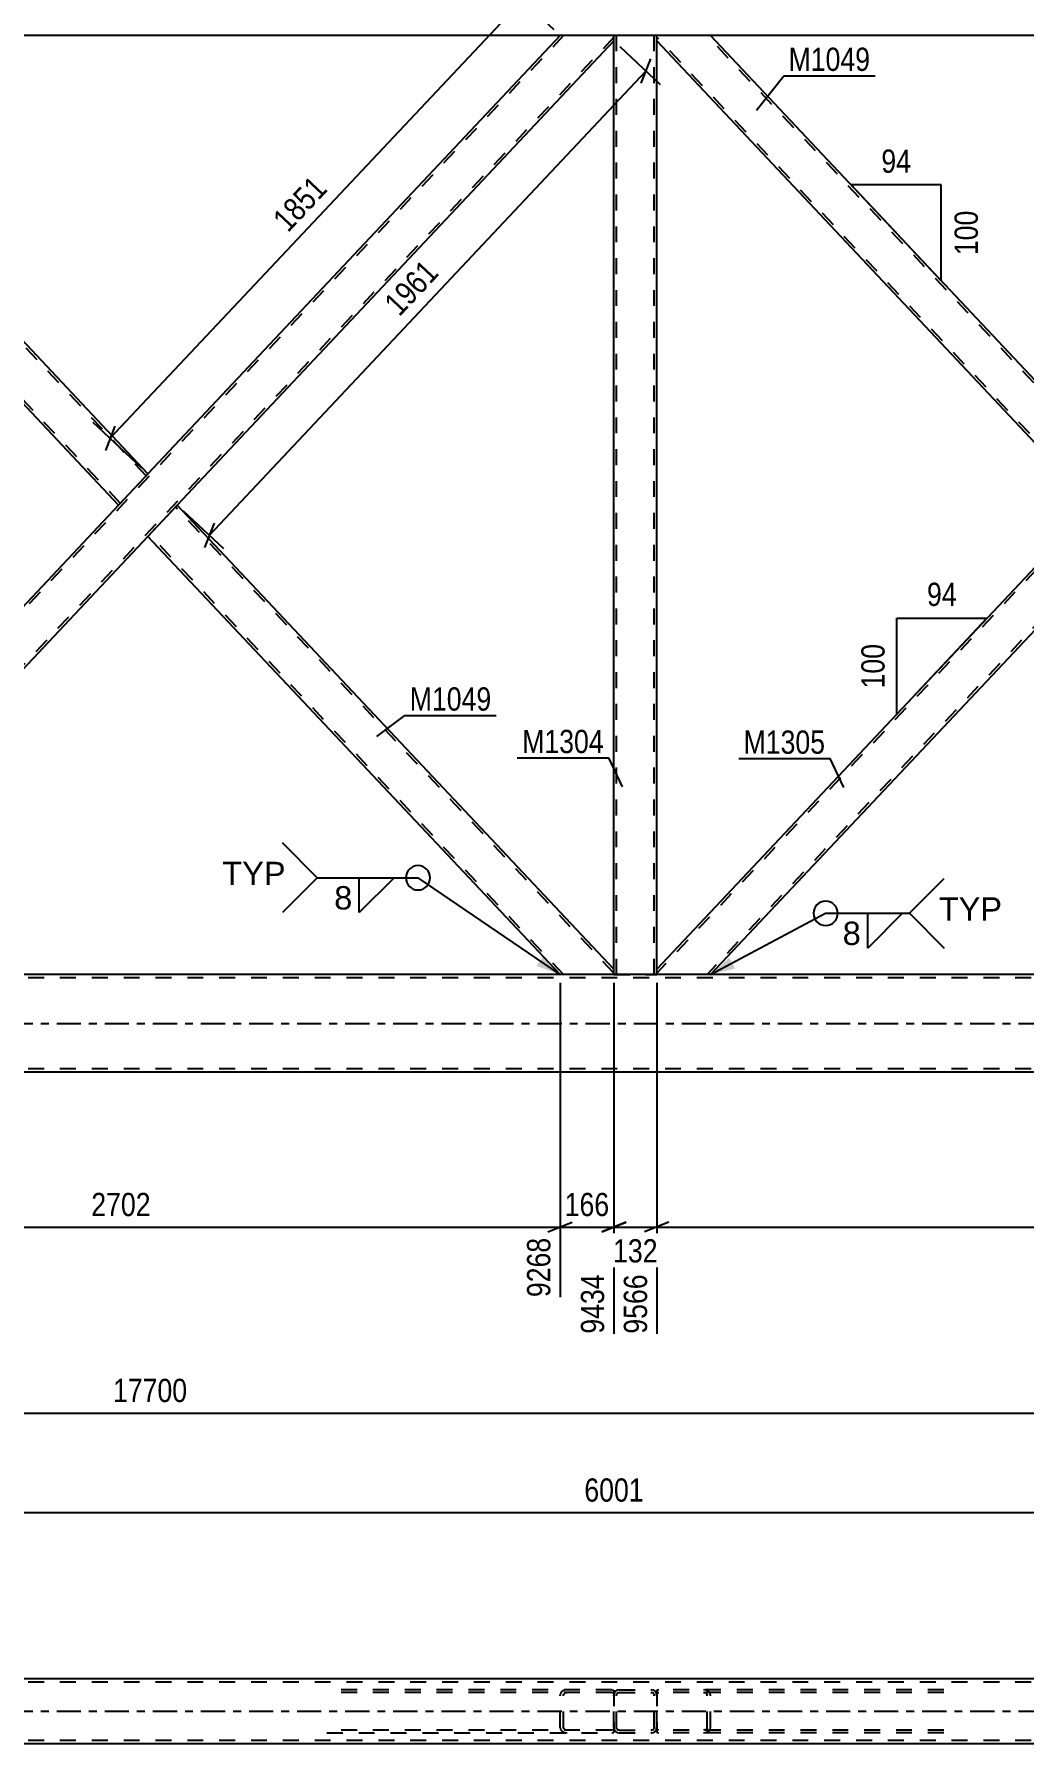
# Model space of a CAD drawing. Header units: millimetres. Extents: x -89 to 752, y -432 to 162.
# Drawn here: x 265 to 386.8, y -216.3 to -5.8 of the extents above; entities that cross this region are included whole.
import ezdxf

# ---------------------------------------------------------------- set-up
doc = ezdxf.new("R2010")
doc.units = ezdxf.units.MM
doc.linetypes.add('DXK_LINE_DOT2', pattern=[3.9198, 1.9599, -1.9599])
doc.linetypes.add('DXK_LINE_DOT3', pattern=[5.9187, 2.979, -0.9799, 0.9799, -0.9799])
doc.styles.add('Arial', font='ARIAL.TTF', dxfattribs={"height": 0.2})
doc.styles.add('Arial Narrow', font='ARIALN.TTF', dxfattribs={"height": 0.2})

# ---------------------------------------------------------------- blocks, each defined once
blk = doc.blocks.new('Part-761544115-1978 - 1657')
at = {"color": 2, "linetype": 'Continuous'}
for p, q in [((341.64, -6.66), (341.64, -6)), ((399, -59.95), (348.27, -6)), ((395.38, -63.8), (341.64, -6.66)), ((398.56, -60.41), (395.38, -63.8)), ((399, -59.95), (398.56, -60.41))]:
    blk.add_line(p, q, dxfattribs=at)
at = {"color": 7, "linetype": 'DXK_LINE_DOT2'}
for p, q in [((348.27, -6), (341.64, -6)), ((395.6, -63.57), (341.64, -6.19)), ((398.78, -60.18), (347.83, -6)), ((398.97, -59.98), (398.56, -60.41)), ((395.6, -63.57), (395.61, -63.55))]:
    blk.add_line(p, q, dxfattribs=at)
blk = doc.blocks.new('Part-761544115-1838 - 1657')
at = {"color": 2, "linetype": 'Continuous'}
blk.add_line((461.4, -6), (0, -6), dxfattribs=at)
blk = doc.blocks.new('Part-761544115-1853 - 1657')
at = {"color": 7, "linetype": 'DXK_LINE_DOT2'}
for p, q in [((587.64, -122), (-40, -122)), ((587.64, -133.2), (-40, -133.2))]:
    blk.add_line(p, q, dxfattribs=at)
at = {"color": 2, "linetype": 'Continuous'}
for p, q in [((452.5, -121.6), (225.5, -121.6)), ((587.64, -133.6), (-35.2, -133.6))]:
    blk.add_line(p, q, dxfattribs=at)
at = {"color": 7, "linetype": 'DXK_LINE_DOT3'}
blk.add_line((-40, -127.6), (587.64, -127.6), dxfattribs=at)
blk = doc.blocks.new('Part-761544115-1983 - 1657')
at = {"color": 2, "linetype": 'Continuous'}
for p, q in [((221.64, -6.66), (221.64, -6)), ((279, -59.95), (228.27, -6)), ((275.38, -63.8), (221.64, -6.66)), ((278.56, -60.41), (275.38, -63.8)), ((279, -59.95), (278.56, -60.41))]:
    blk.add_line(p, q, dxfattribs=at)
at = {"color": 7, "linetype": 'DXK_LINE_DOT2'}
for p, q in [((228.27, -6), (221.64, -6)), ((275.6, -63.57), (221.64, -6.19)), ((278.78, -60.18), (227.83, -6)), ((278.97, -59.98), (278.56, -60.41)), ((275.6, -63.57), (275.61, -63.55))]:
    blk.add_line(p, q, dxfattribs=at)
blk = doc.blocks.new('Part-761544115-2034 - 1657')
at = {"color": 7, "linetype": 'DXK_LINE_DOT2'}
for p, q in [((341.64, -6), (336.36, -6)), ((336.36, -6.66), (336.36, -6)), ((336.68, -121.6), (336.68, -6)), ((341.32, -121.6), (341.32, -6)), ((341.64, -6.66), (341.64, -6)), ((336.36, -121.6), (336.36, -120.94)), ((336.36, -121.6), (341.64, -121.6)), ((341.64, -121.6), (341.64, -120.94))]:
    blk.add_line(p, q, dxfattribs=at)
at = {"color": 2, "linetype": 'Continuous'}
for p, q in [((336.36, -120.94), (336.36, -6.66)), ((341.64, -120.94), (341.64, -6.66))]:
    blk.add_line(p, q, dxfattribs=at)
blk = doc.blocks.new('Part-761544115-2064 - 1657')
at = {"color": 2, "linetype": 'Continuous'}
for p, q in [((282.62, -63.8), (279, -67.65)), ((336.36, -120.94), (282.62, -63.8)), ((329.73, -121.6), (279, -67.65)), ((336.36, -121.6), (336.36, -120.94))]:
    blk.add_line(p, q, dxfattribs=at)
at = {"color": 7, "linetype": 'DXK_LINE_DOT2'}
for p, q in [((336.36, -121.41), (282.4, -64.03)), ((279.22, -67.42), (279.24, -67.4)), ((330.17, -121.6), (279.22, -67.42)), ((336.36, -121.6), (329.73, -121.6))]:
    blk.add_line(p, q, dxfattribs=at)
blk = doc.blocks.new('Part-761544115-2079 - 1657')
at = {"color": 7, "linetype": 'DXK_LINE_DOT2'}
for p, q in [((450.17, -6), (341.64, -121.41)), ((456.36, -6.19), (347.83, -121.6)), ((456.36, -6), (449.73, -6)), ((399, -59.95), (395.38, -63.8)), ((402.62, -63.8), (399, -67.65)), ((348.27, -121.6), (341.64, -121.6))]:
    blk.add_line(p, q, dxfattribs=at)
at = {"color": 2, "linetype": 'Continuous'}
for p, q in [((449.73, -6), (399, -59.95)), ((456.36, -6.66), (456.36, -6)), ((456.36, -6.66), (402.62, -63.8)), ((395.38, -63.8), (341.64, -120.94)), ((399, -67.65), (348.27, -121.6)), ((341.64, -121.6), (341.64, -120.94))]:
    blk.add_line(p, q, dxfattribs=at)
blk = doc.blocks.new('Part-761544115-2089 - 1657')
at = {"color": 7, "linetype": 'DXK_LINE_DOT2'}
for p, q in [((330.17, -6), (221.64, -121.41)), ((336.36, -6.19), (227.83, -121.6)), ((336.36, -6), (329.73, -6)), ((279, -59.95), (275.38, -63.8)), ((282.62, -63.8), (279, -67.65)), ((222.47, -120.06), (221.64, -120.94)), ((221.64, -121.6), (221.64, -120.94)), ((228.27, -121.6), (221.64, -121.6))]:
    blk.add_line(p, q, dxfattribs=at)
at = {"color": 2, "linetype": 'Continuous'}
for p, q in [((329.73, -6), (279, -59.95)), ((336.36, -6.66), (336.36, -6)), ((336.36, -6.66), (282.62, -63.8)), ((275.38, -63.8), (222.47, -120.06)), ((279, -67.65), (228.27, -121.6))]:
    blk.add_line(p, q, dxfattribs=at)
blk = doc.blocks.new('Part-761544115-5424 - 5387')
at = {"color": 7, "linetype": 'DXK_LINE_DOT2'}
for p, q in [((587.64, -208.29), (-23.51, -208.29)), ((587.64, -208.69), (-40, -208.69)), ((587.64, -215.89), (-40, -215.89))]:
    blk.add_line(p, q, dxfattribs=at)
at = {"color": 2, "linetype": 'Continuous'}
for p, q in [((456.49, -208.29), (221.51, -208.29)), ((456.47, -216.29), (221.52, -216.29))]:
    blk.add_line(p, q, dxfattribs=at)
at = {"color": 7, "linetype": 'DXK_LINE_DOT3'}
blk.add_line((-40, -212.29), (587.64, -212.29), dxfattribs=at)
blk = doc.blocks.new('Part-761544115-5537 - 5387')
at = {"color": 7, "linetype": 'DXK_LINE_DOT2'}
for p, q in [((336.41, -210.04), (336.36, -210.29)), ((336.36, -214.29), (336.36, -210.29)), ((336.68, -210.29), (336.7, -210.17)), ((336.68, -214.29), (336.68, -210.29)), ((337, -209.65), (336.76, -209.7)), ((336.88, -209.99), (337, -209.97)), ((337, -209.65), (341, -209.65)), ((337, -209.97), (341, -209.97)), ((341.24, -209.7), (341, -209.65)), ((341, -209.97), (341.12, -209.99)), ((341.3, -210.17), (341.32, -210.29)), ((341.32, -214.29), (341.32, -210.29)), ((341.64, -210.29), (341.59, -210.04)), ((341.64, -214.29), (341.64, -210.29)), ((336.36, -214.29), (336.41, -214.53)), ((336.7, -214.41), (336.68, -214.29)), ((337, -214.61), (336.88, -214.58)), ((337, -214.61), (341, -214.61)), ((341.12, -214.58), (341, -214.61)), ((341.32, -214.29), (341.3, -214.41)), ((341.59, -214.53), (341.64, -214.29)), ((336.76, -214.88), (337, -214.93)), ((337, -214.93), (341, -214.93)), ((341, -214.93), (341.24, -214.88))]:
    blk.add_line(p, q, dxfattribs=at)
for centre, radius, start, end in [((337, -210.29), 0.64, 112.5, 157.5), ((337, -210.29), 0.32, 112.5, 157.5), ((341, -210.29), 0.32, 22.5, 67.5), ((341, -210.29), 0.64, 22.5, 67.5), ((337, -214.29), 0.64, 202.5, 247.5), ((337, -214.29), 0.32, 202.5, 247.5), ((341, -214.29), 0.32, 292.5, 337.5), ((341, -214.29), 0.64, 292.5, 337.5)]:
    blk.add_arc(centre, radius, start, end, dxfattribs=at)
blk = doc.blocks.new('Part-761544115-5541 - 5387')
at = {"color": 7, "linetype": 'DXK_LINE_DOT2'}
for p, q in [((336.1, -209.65), (301.03, -209.65)), ((336.1, -209.97), (301.03, -209.97)), ((329.8, -210.04), (329.73, -210.29)), ((329.73, -214.29), (329.73, -210.29)), ((330.17, -210.29), (330.21, -210.17)), ((330.17, -214.29), (330.17, -210.29)), ((330.61, -209.65), (330.28, -209.7)), ((330.44, -209.99), (330.61, -209.97)), ((336.1, -209.65), (336.36, -209.69)), ((336.1, -209.97), (336.27, -209.99)), ((336.27, -209.99), (336.36, -210.04)), ((336.36, -209.69), (336.36, -214.89)), ((336.1, -214.61), (301.03, -214.61)), ((329.73, -214.29), (329.8, -214.53)), ((330.21, -214.41), (330.17, -214.29)), ((330.61, -214.61), (330.44, -214.58)), ((336.27, -214.58), (336.1, -214.61)), ((336.36, -214.54), (336.27, -214.58)), ((301.03, -214.93), (336.1, -214.93)), ((330.28, -214.88), (330.61, -214.93)), ((336.1, -214.93), (336.36, -214.89))]:
    blk.add_line(p, q, dxfattribs=at)
for centre, radius, start, end in [((330.48, -210.47), 0.802, 104.5547, 147.5896), ((330.54, -210.38), 0.401, 104.5547, 147.5896), ((330.48, -214.1), 0.802, 212.4104, 255.4453), ((330.54, -214.2), 0.401, 212.4104, 255.4453)]:
    blk.add_arc(centre, radius, start, end, dxfattribs=at)
blk = doc.blocks.new('Part-761544115-5542 - 5387')
at = {"color": 7, "linetype": 'DXK_LINE_DOT2'}
for p, q in [((341.9, -209.65), (341.64, -209.69)), ((341.64, -209.69), (341.64, -214.89)), ((341.64, -210.04), (341.73, -209.99)), ((341.73, -209.99), (341.9, -209.97)), ((376.97, -209.65), (341.9, -209.65)), ((376.97, -209.97), (341.9, -209.97)), ((347.72, -209.7), (347.39, -209.65)), ((347.39, -209.97), (347.56, -209.99)), ((347.79, -210.17), (347.83, -210.29)), ((347.83, -214.29), (347.83, -210.29)), ((348.27, -210.29), (348.2, -210.04)), ((348.27, -214.29), (348.27, -210.29)), ((341.73, -214.58), (341.64, -214.54)), ((341.9, -214.61), (341.73, -214.58)), ((376.97, -214.61), (341.9, -214.61)), ((347.56, -214.58), (347.39, -214.61)), ((347.83, -214.29), (347.79, -214.41)), ((348.2, -214.53), (348.27, -214.29)), ((341.64, -214.89), (341.9, -214.93)), ((376.97, -214.93), (341.9, -214.93)), ((347.39, -214.93), (347.72, -214.88))]:
    blk.add_line(p, q, dxfattribs=at)
for centre, radius, start, end in [((347.46, -210.38), 0.401, 32.4104, 75.4453), ((347.52, -210.47), 0.802, 32.4104, 75.4453), ((347.46, -214.2), 0.401, 284.5547, 327.5896), ((347.52, -214.1), 0.802, 284.5547, 327.5896)]:
    blk.add_arc(centre, radius, start, end, dxfattribs=at)
blk = doc.blocks.new('StraightDimension-761544115-9787 - 1657')
at = {"color": 7, "linetype": 'Continuous'}
for p, q in [((329.73, -122.6), (329.73, -161.3)), ((336.36, -122.6), (336.36, -165.8)), ((328.23, -153.28), (331.23, -152.08)), ((329.73, -152.68), (336.36, -152.68)), ((337.86, -152.08), (334.86, -153.28))]:
    blk.add_line(p, q, dxfattribs=at)
at = {"color": 0}
blk.add_wipeout([(336.39, -151.93), (336.39, -147.73), (329.7, -147.73), (329.7, -151.93)], dxfattribs=at)
at = {"color": 0, "linetype": 'Continuous'}
blk.add_wipeout([(335.76, -157.88), (331.56, -157.88), (331.56, -166.4), (335.76, -166.4)], dxfattribs=at)
at = {"color": 3, "style": 'Arial Narrow'}
blk.add_text('166', height=2.863, dxfattribs=at).set_placement((330.3, -151.33))
at = {"color": 3, "linetype": 'Continuous', "style": 'Arial Narrow'}
blk.add_text('9434', height=2.863, rotation=90.0002, dxfattribs=at).set_placement((335.16, -165.8))
blk = doc.blocks.new('AngleDimension-761544115-10365 - 1657')
at = {"color": 7, "linetype": 'Continuous'}
for p, q in [((371.18, -77.72), (382.28, -77.72)), ((371.18, -89.53), (382.28, -77.72)), ((371.18, -89.53), (371.18, -77.72)), ((380.02, -80.13), (382.28, -77.72))]:
    blk.add_line(p, q, dxfattribs=at)
at = {"color": 0}
for points in [[(379.16, -76.82), (379.16, -72.62), (374.3, -72.62), (374.3, -76.82)], [(370.28, -80.28), (366.08, -80.28), (366.08, -86.97), (370.28, -86.97)]]:
    blk.add_wipeout(points, dxfattribs=at)
at = {"color": 3, "style": 'Arial Narrow'}
blk.add_text('94', height=2.863, dxfattribs=at).set_placement((374.9, -76.22))
blk.add_text('100', height=2.863, rotation=90.0002, dxfattribs=at).set_placement((369.68, -86.37))
blk = doc.blocks.new('StraightDimension-761544115-10080 - 1657')
at = {"color": 7, "linetype": 'Continuous'}
for p, q in [((329, -5.31), (323.01, 0.32)), ((274.35, -55.58), (325.09, -1.63)), ((324.49, -3.13), (325.68, -0.13)), ((278.27, -59.26), (272.28, -53.62)), ((274.94, -54.07), (273.76, -57.08))]:
    blk.add_line(p, q, dxfattribs=at)
at = {"color": 0}
blk.add_wipeout([(302.09, -24.99), (299.03, -22.11), (293.2, -28.31), (296.26, -31.19)], dxfattribs=at)
at = {"color": 3, "style": 'Arial Narrow'}
blk.add_text('1851', height=2.863, rotation=46.7591, dxfattribs=at).set_placement((296.23, -30.34))
blk = doc.blocks.new('StraightDimension-761544115-9785 - 1657')
at = {"color": 7, "linetype": 'Continuous'}
for p, q in [((341.64, -122.6), (341.64, -165.8)), ((449.73, -122.6), (449.73, -163.13)), ((343.14, -152.08), (340.14, -153.28)), ((341.64, -152.68), (449.73, -152.68)), ((448.23, -153.28), (451.23, -152.08))]:
    blk.add_line(p, q, dxfattribs=at)
at = {"color": 0}
blk.add_wipeout([(399.94, -151.93), (399.94, -147.73), (391.43, -147.73), (391.43, -151.93)], dxfattribs=at)
at = {"color": 0, "linetype": 'Continuous'}
blk.add_wipeout([(449.13, -153.38), (444.93, -153.38), (444.93, -163.73), (449.13, -163.73)], dxfattribs=at)
at = {"color": 3, "style": 'Arial Narrow'}
blk.add_text('2702', height=2.863, dxfattribs=at).set_placement((392.03, -151.33))
at = {"color": 3, "linetype": 'Continuous', "style": 'Arial Narrow'}
blk.add_text('12268', height=2.863, rotation=90.0002, dxfattribs=at).set_placement((448.53, -163.13))
blk = doc.blocks.new('StraightDimension-761544115-9786 - 1657')
at = {"color": 7, "linetype": 'Continuous'}
for p, q in [((336.36, -122.6), (336.36, -165.8)), ((341.64, -122.6), (341.64, -165.8)), ((334.86, -153.28), (337.86, -152.08)), ((336.36, -152.68), (341.64, -152.68)), ((343.14, -152.08), (340.14, -153.28))]:
    blk.add_line(p, q, dxfattribs=at)
at = {"color": 0}
blk.add_wipeout([(342.34, -157.63), (342.34, -153.43), (335.66, -153.43), (335.66, -157.63)], dxfattribs=at)
at = {"color": 0, "linetype": 'Continuous'}
blk.add_wipeout([(341.04, -157.88), (336.84, -157.88), (336.84, -166.4), (341.04, -166.4)], dxfattribs=at)
at = {"color": 3, "style": 'Arial Narrow'}
blk.add_text('132', height=2.863, dxfattribs=at).set_placement((336.26, -157.03))
at = {"color": 3, "linetype": 'Continuous', "style": 'Arial Narrow'}
blk.add_text('9566', height=2.863, rotation=90.0002, dxfattribs=at).set_placement((340.44, -165.8))
blk = doc.blocks.new('StraightDimension-761544115-9788 - 1657')
at = {"color": 7, "linetype": 'Continuous'}
for p, q in [((221.64, -122.6), (221.64, -165.8)), ((329.73, -122.6), (329.73, -161.3)), ((223.14, -152.08), (220.14, -153.28)), ((221.64, -152.68), (329.73, -152.68)), ((328.23, -153.28), (331.23, -152.08))]:
    blk.add_line(p, q, dxfattribs=at)
at = {"color": 0}
blk.add_wipeout([(279.94, -151.93), (279.94, -147.73), (271.43, -147.73), (271.43, -151.93)], dxfattribs=at)
at = {"color": 0, "linetype": 'Continuous'}
blk.add_wipeout([(329.13, -153.38), (324.93, -153.38), (324.93, -161.9), (329.13, -161.9)], dxfattribs=at)
at = {"color": 3, "style": 'Arial Narrow'}
blk.add_text('2702', height=2.863, dxfattribs=at).set_placement((272.03, -151.33))
at = {"color": 3, "linetype": 'Continuous', "style": 'Arial Narrow'}
blk.add_text('9268', height=2.863, rotation=90.0002, dxfattribs=at).set_placement((328.53, -161.3))
blk = doc.blocks.new('StraightDimension-761544115-10065 - 1657')
at = {"color": 7, "linetype": 'Continuous'}
for p, q in [((337.09, -7.35), (342.05, -12.02)), ((286.57, -67.51), (340.3, -10.37)), ((339.71, -11.87), (340.9, -8.87)), ((283.35, -64.49), (288.32, -69.15)), ((287.16, -66.01), (285.98, -69.01))]:
    blk.add_line(p, q, dxfattribs=at)
at = {"color": 0}
blk.add_wipeout([(315.81, -35.33), (312.75, -32.45), (306.92, -38.65), (309.97, -41.53)], dxfattribs=at)
at = {"color": 3, "style": 'Arial Narrow'}
blk.add_text('1961', height=2.863, rotation=46.7591, dxfattribs=at).set_placement((309.95, -40.68))
blk = doc.blocks.new('AngleDimension-761544115-10351 - 1657')
at = {"color": 7, "linetype": 'Continuous'}
for p, q in [((371.47, -30.67), (365.56, -24.39)), ((376.66, -24.39), (365.56, -24.39)), ((376.66, -36.19), (365.56, -24.39)), ((376.66, -36.19), (376.66, -24.39))]:
    blk.add_line(p, q, dxfattribs=at)
at = {"color": 0}
for points in [[(373.54, -23.49), (373.54, -19.29), (368.68, -19.29), (368.68, -23.49)], [(381.76, -26.95), (377.56, -26.95), (377.56, -33.63), (381.76, -33.63)]]:
    blk.add_wipeout(points, dxfattribs=at)
at = {"color": 3, "style": 'Arial Narrow'}
blk.add_text('94', height=2.863, dxfattribs=at).set_placement((369.28, -22.89))
blk.add_text('100', height=2.863, rotation=90.0002, dxfattribs=at).set_placement((381.16, -33.03))
blk = doc.blocks.new('StraightDimension-761544115-10545 - 5387')
at = {"color": 7, "linetype": 'Continuous'}
for p, q in [((456.4, -199.14), (456.4, -177.39)), ((216.36, -199.14), (216.36, -179.22)), ((217.86, -187.23), (214.86, -188.43)), ((454.9, -188.43), (457.9, -187.23)), ((216.36, -187.83), (456.4, -187.83))]:
    blk.add_line(p, q, dxfattribs=at)
at = {"color": 0, "linetype": 'Continuous'}
blk.add_wipeout([(455.8, -176.79), (451.6, -176.79), (451.6, -187.13), (455.8, -187.13)], dxfattribs=at)
at = {"color": 0}
blk.add_wipeout([(340.63, -187.08), (340.63, -182.88), (332.12, -182.88), (332.12, -187.08)], dxfattribs=at)
at = {"color": 3, "linetype": 'Continuous', "style": 'Arial Narrow'}
blk.add_text('12410', height=2.863, rotation=90.0002, dxfattribs=at).set_placement((455.2, -186.53))
at = {"color": 3, "style": 'Arial Narrow'}
blk.add_text('6001', height=2.863, dxfattribs=at).set_placement((332.72, -186.48))
blk = doc.blocks.new('StraightDimension-761544115-10765 - 5387')
at = {"color": 7, "linetype": 'Continuous'}
blk.add_line((-40, -175.57), (598.54, -175.57), dxfattribs=at)
at = {"color": 0}
blk.add_wipeout([(284.44, -174.82), (284.44, -170.62), (274.1, -170.62), (274.1, -174.82)], dxfattribs=at)
at = {"color": 3, "style": 'Arial Narrow'}
blk.add_text('17700', height=2.863, dxfattribs=at).set_placement((274.7, -174.22))
blk = doc.blocks.new('Mark-761544115-1974 - 1657')
at = {"color": 0}
blk.add_wipeout([(367.92, -10.35), (367.92, -7.35), (357.86, -7.35), (357.86, -10.35)], dxfattribs=at)
blk.add_wipeout([(367.92, -10.35), (367.92, -7.35), (357.86, -7.35), (357.86, -10.35)], dxfattribs=at)
at = {"color": 30, "linetype": 'Continuous'}
for p, q in [((353.93, -15.19), (357.26, -10.95)), ((357.26, -10.95), (368.52, -10.95))]:
    blk.add_line(p, q, dxfattribs=at)
at = {"color": 3, "style": 'Arial Narrow'}
blk.add_text('M1049', height=2.863, dxfattribs=at).set_placement((357.86, -10.35))
blk = doc.blocks.new('Mark-761544115-2030 - 1657')
at = {"color": 0}
blk.add_wipeout([(335.12, -94.33), (335.12, -91.33), (325.07, -91.33), (325.07, -94.33)], dxfattribs=at)
blk.add_wipeout([(335.12, -94.33), (335.12, -91.33), (325.07, -91.33), (325.07, -94.33)], dxfattribs=at)
at = {"color": 30, "linetype": 'Continuous'}
for p in [(324.47, -94.93), (337.43, -98.47)]:
    blk.add_line(p, (335.72, -94.93), dxfattribs=at)
at = {"color": 3, "style": 'Arial Narrow'}
blk.add_text('M1304', height=2.863, dxfattribs=at).set_placement((325.07, -94.33))
blk = doc.blocks.new('Mark-761544115-2075 - 1657')
at = {"color": 0}
blk.add_wipeout([(362.37, -94.41), (362.37, -91.41), (352.32, -91.41), (352.32, -94.41)], dxfattribs=at)
blk.add_wipeout([(362.37, -94.41), (362.37, -91.41), (352.32, -91.41), (352.32, -94.41)], dxfattribs=at)
at = {"color": 30, "linetype": 'Continuous'}
for p in [(351.72, -95.01), (364.68, -98.55)]:
    blk.add_line(p, (362.97, -95.01), dxfattribs=at)
at = {"color": 3, "style": 'Arial Narrow'}
blk.add_text('M1305', height=2.863, dxfattribs=at).set_placement((352.32, -94.41))
blk = doc.blocks.new('Mark-761544115-2060 - 1657')
at = {"color": 0}
blk.add_wipeout([(321.28, -89.1), (321.28, -86.1), (311.23, -86.1), (311.23, -89.1)], dxfattribs=at)
blk.add_wipeout([(321.28, -89.1), (321.28, -86.1), (311.23, -86.1), (311.23, -89.1)], dxfattribs=at)
at = {"color": 30, "linetype": 'Continuous'}
for p, q in [((307.19, -92.29), (310.63, -89.7)), ((310.63, -89.7), (321.88, -89.7))]:
    blk.add_line(p, q, dxfattribs=at)
at = {"color": 3, "style": 'Arial Narrow'}
blk.add_text('M1049', height=2.863, dxfattribs=at).set_placement((311.23, -89.1))
blk = doc.blocks.new('WeldMark-761544115-3408 - 1657')
at = {"linetype": 'Continuous'}
blk.add_hatch(color=30, dxfattribs=at).paths.add_polyline_path([(351.27, -120.85), (348.27, -121.6), (350.56, -119.53)])
at = {"color": 3, "linetype": 'Continuous'}
for q in [(377.03, -109.77), (377.03, -118.34)]:
    blk.add_line((372.75, -114.05), q, dxfattribs=at)
at = {"color": 30, "linetype": 'Continuous'}
blk.add_line((348.27, -121.6), (362.42, -114.05), dxfattribs=at)
at = {"color": 3, "linetype": 'Continuous'}
blk.add_arc((362.42, -114.05), 1.5, 90, 270, dxfattribs=at)
at = {"color": 0}
blk.add_wipeout([(366.95, -118.15), (366.95, -114.75), (364.32, -114.75), (364.32, -118.15)], dxfattribs=at)
at = {"color": 30, "linetype": 'Continuous'}
blk.add_line((362.42, -114.05), (372.75, -114.05), dxfattribs=at)
at = {"color": 3, "linetype": 'Continuous'}
for p, q in [((367.61, -114.05), (371.89, -114.05)), ((371.89, -114.05), (367.61, -118.34)), ((367.61, -118.34), (367.61, -114.05))]:
    blk.add_line(p, q, dxfattribs=at)
blk.add_arc((362.42, -114.05), 1.5, 270, 90, dxfattribs=at)
at = {"color": 3, "style": 'Arial'}
blk.add_text('8', height=2.87, dxfattribs=at).set_placement((364.52, -117.95))
at = {"color": 0, "linetype": 'Continuous'}
blk.add_wipeout([(384.12, -114.95), (384.12, -111.95), (376.35, -111.95), (376.35, -114.95)], dxfattribs=at)
blk.add_wipeout([(384.12, -114.95), (384.12, -111.95), (376.35, -111.95), (376.35, -114.95)], dxfattribs=at)
at = {"color": 3, "linetype": 'Continuous', "style": 'Arial'}
blk.add_text('TYP', height=2.865, dxfattribs=at).set_placement((376.35, -114.95))
blk = doc.blocks.new('WeldMark-761544115-11955 - 1657')
at = {"linetype": 'Continuous'}
blk.add_hatch(color=30, dxfattribs=at).paths.add_polyline_path([(327.68, -119.29), (329.73, -121.6), (326.83, -120.53)])
at = {"color": 3, "linetype": 'Continuous'}
for q in [(295.55, -105.39), (295.55, -113.96)]:
    blk.add_line((299.83, -109.68), q, dxfattribs=at)
at = {"color": 30, "linetype": 'Continuous'}
blk.add_line((329.73, -121.6), (312.25, -109.68), dxfattribs=at)
at = {"color": 3, "linetype": 'Continuous'}
for start, end in [(90, 270), (270, 90)]:
    blk.add_arc((312.25, -109.68), 1.5, start, end, dxfattribs=at)
at = {"color": 0}
blk.add_wipeout([(304.35, -113.78), (304.35, -110.38), (301.73, -110.38), (301.73, -113.78)], dxfattribs=at)
at = {"color": 30, "linetype": 'Continuous'}
blk.add_line((299.83, -109.68), (312.25, -109.68), dxfattribs=at)
at = {"color": 3, "linetype": 'Continuous'}
for p, q in [((305.01, -109.68), (309.3, -109.68)), ((309.3, -109.68), (305.01, -113.96)), ((305.01, -113.96), (305.01, -109.68))]:
    blk.add_line(p, q, dxfattribs=at)
at = {"color": 3, "style": 'Arial'}
blk.add_text('8', height=2.87, dxfattribs=at).set_placement((301.93, -113.58))
at = {"color": 0, "linetype": 'Continuous'}
blk.add_wipeout([(295.93, -110.58), (295.93, -107.58), (288.16, -107.58), (288.16, -110.58)], dxfattribs=at)
blk.add_wipeout([(295.93, -110.58), (295.93, -107.58), (288.16, -107.58), (288.16, -110.58)], dxfattribs=at)
at = {"color": 3, "linetype": 'Continuous', "style": 'Arial'}
blk.add_text('TYP', height=2.865, dxfattribs=at).set_placement((288.16, -110.58))

msp = doc.modelspace()

# ---------------------------------------------------------------- block references
for name in ['Part-761544115-1838 - 1657', 'Part-761544115-1983 - 1657', 'Part-761544115-2089 - 1657', 'Part-761544115-2034 - 1657', 'Part-761544115-1978 - 1657', 'Part-761544115-2079 - 1657', 'Part-761544115-2064 - 1657', 'Part-761544115-1853 - 1657', 'StraightDimension-761544115-10545 - 5387', 'Part-761544115-5424 - 5387', 'Part-761544115-5541 - 5387', 'Part-761544115-5537 - 5387', 'Part-761544115-5542 - 5387']:
    msp.add_blockref(name, (0, 0))

# ---------------------------------------------------------------- next in the draw order: block references
for name in ['StraightDimension-761544115-10080 - 1657', 'Mark-761544115-1974 - 1657', 'AngleDimension-761544115-10351 - 1657', 'AngleDimension-761544115-10365 - 1657', 'Mark-761544115-2060 - 1657', 'Mark-761544115-2030 - 1657', 'Mark-761544115-2075 - 1657', 'StraightDimension-761544115-9787 - 1657', 'StraightDimension-761544115-9785 - 1657', 'StraightDimension-761544115-10765 - 5387']:
    msp.add_blockref(name, (0, 0))

# ---------------------------------------------------------------- next in the draw order: block references
for name in ['StraightDimension-761544115-10065 - 1657', 'WeldMark-761544115-3408 - 1657', 'StraightDimension-761544115-9788 - 1657', 'StraightDimension-761544115-9786 - 1657']:
    msp.add_blockref(name, (0, 0))

# ---------------------------------------------------------------- next in the draw order: block references
msp.add_blockref('WeldMark-761544115-11955 - 1657', (0, 0))

doc.saveas('drawing.dxf')
